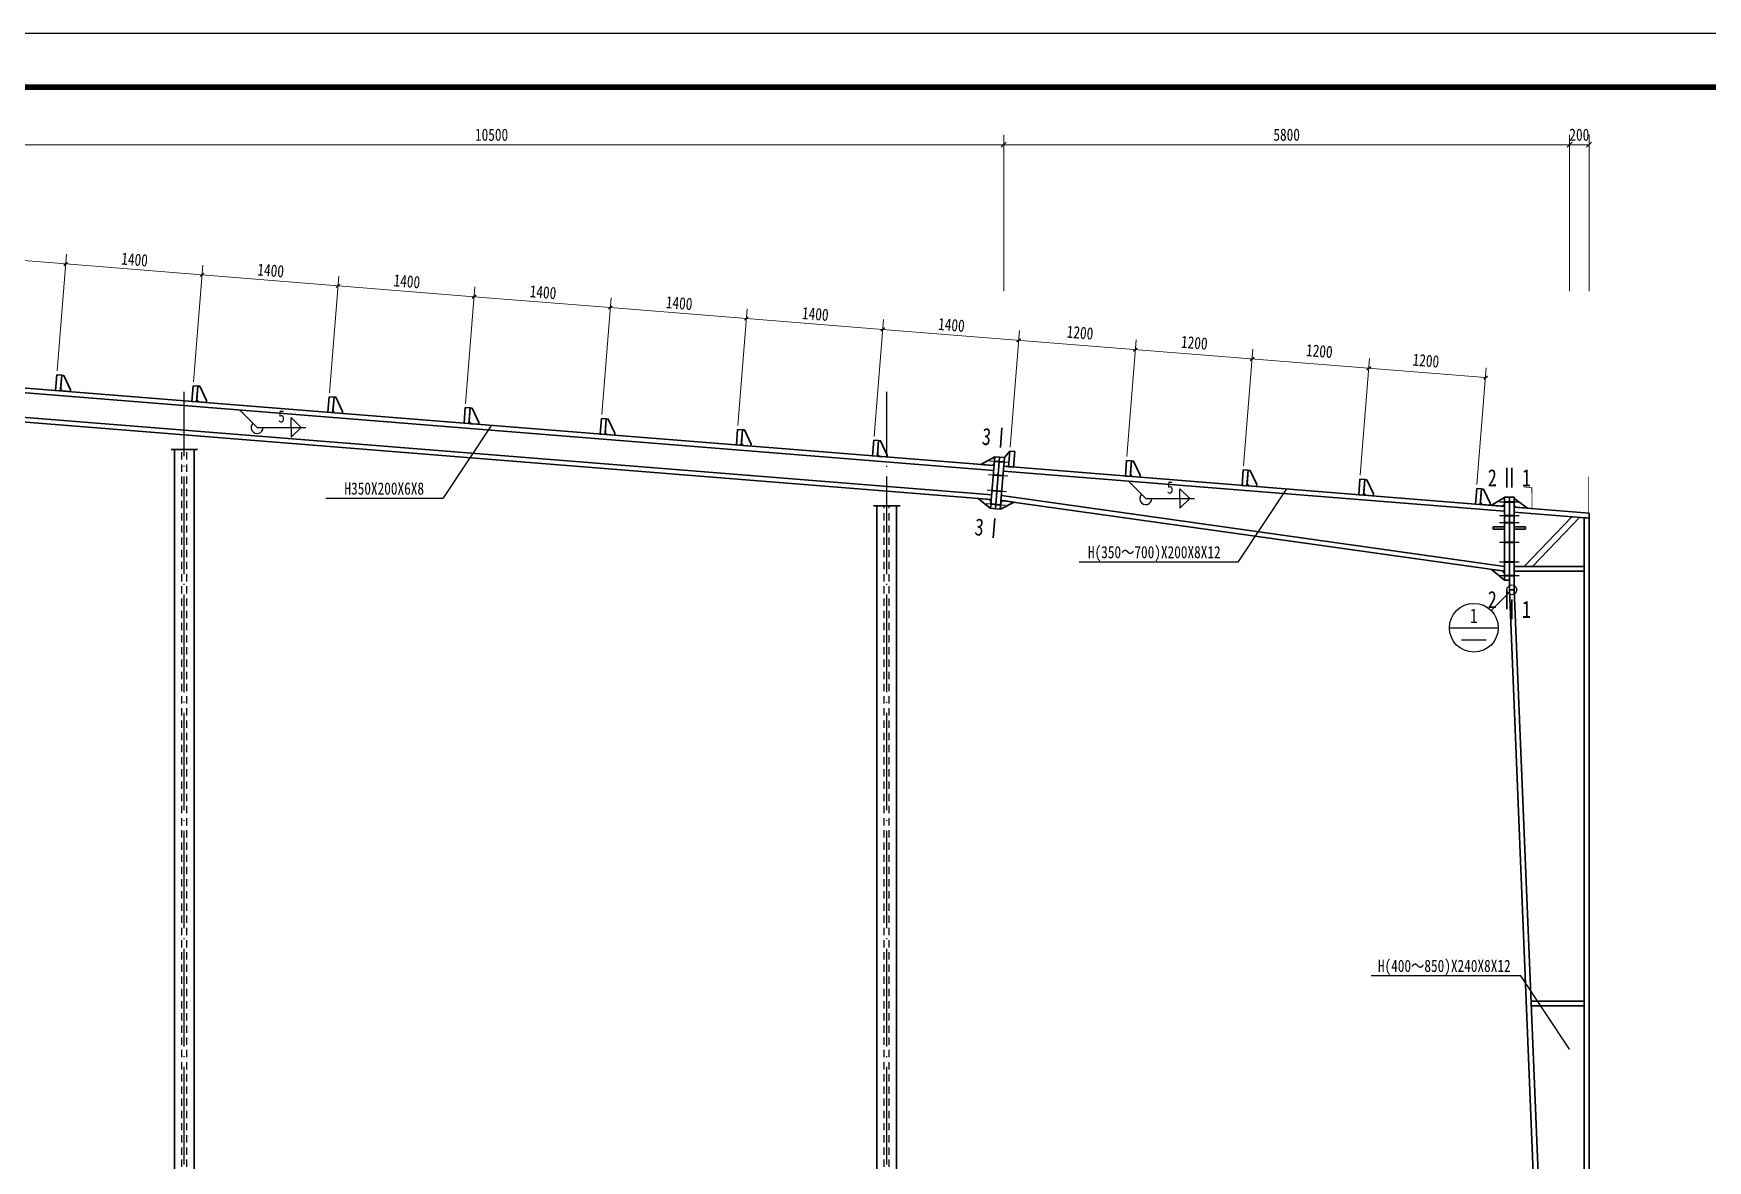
# Model space of a CAD drawing. Extents: x 32461 to 372567, y -698896 to 182569.
# Drawn here: x 135775 to 170094, y -611015 to -587915 of the extents above; entities that cross this region are included whole.
import ezdxf
from ezdxf.enums import TextEntityAlignment as Align

# ---------------------------------------------------------------- set-up
doc = ezdxf.new("R2010")
doc.units = 0
doc.header["$LTSCALE"] = 1000
doc.header["$MEASUREMENT"] = 0
doc.linetypes.add('4', pattern=[5, 1.5, -1, 1.5, -1])
doc.linetypes.add('DOTE', pattern=[2.42, 2, -0.2, 0.02, -0.2])
for name, color, linetype in [('DOTE', 252, 'CONTINUOUS'), ('PUB_TITLE', 4, 'CONTINUOUS'), ('REIN', 1, 'CONTINUOUS'), ('门窗', 3, '4')]:
    doc.layers.add(name, color=color, linetype=linetype)
for name, color, linetype, lineweight in [('墙线__粗线', 7, 'CONTINUOUS', 25), ('字符串标注', 9, 'CONTINUOUS', 25), ('尺寸标注', 2, 'CONTINUOUS', 35), ('层10', 7, 'CONTINUOUS', 35), ('层114', 2, 'CONTINUOUS', 25), ('层14', 2, 'CONTINUOUS', 35), ('柱子', 3, 'CONTINUOUS', 35), ('焊缝标注', 9, 'CONTINUOUS', 25), ('索引符号标注', 9, 'CONTINUOUS', 25)]:
    doc.layers.add(name, color=color, linetype=linetype, lineweight=lineweight)
doc.styles.add('宋体', font='')
doc.styles.get('宋体').set_extended_font_data('SimSun')

# ---------------------------------------------------------------- blocks, each defined once
blk = doc.blocks.new('BuiltIn_8')
at = {"layer": '层14'}
for p, q in [((592.87, 510.38, 2), (607.22, 510.38, 2)), ((592.87, 509.38, 2), (592.87, 510.38, 2)), ((607.22, 509.38, 2), (592.87, 509.38, 2)), ((607.22, 510.38, 2), (607.22, 509.38, 2))]:
    blk.add_line(p, q, dxfattribs=at)
blk = doc.blocks.new('BuiltIn_9')
at = {"layer": '层14'}
for p, q in [((588.18, 522.89, 2), (590.87, 524.47, 2)), ((590.47, 522.7, 2), (588.18, 522.89, 2)), ((590.87, 523.07, 2), (590.47, 522.7, 2)), ((590.87, 524.47, 2), (590.87, 523.07, 2))]:
    blk.add_line(p, q, dxfattribs=at)
blk = doc.blocks.new('BuiltIn_10')
at = {"layer": '层14'}
for p, q in [((592.87, 522.91, 2), (592.87, 524.31, 2)), ((592.87, 524.31, 2), (595.56, 522.3, 2)), ((593.27, 522.48, 2), (592.87, 522.91, 2)), ((595.56, 522.3, 2), (593.27, 522.48, 2))]:
    blk.add_line(p, q, dxfattribs=at)
blk = doc.blocks.new('BuiltIn_11')
at = {"layer": '层14'}
for p, q in [((590.87, 507.57, 2), (588.2, 509.75, 2)), ((588.2, 509.75, 2), (590.48, 509.43, 2)), ((590.48, 509.43, 2), (590.87, 508.97, 2)), ((590.87, 508.97, 2), (590.87, 507.57, 2))]:
    blk.add_line(p, q, dxfattribs=at)
blk = doc.blocks.new('BuiltIn_12')
at = {"layer": '层14'}
for p, q in [((590.87, 518.47, 2), (588.57, 518.47, 2)), ((588.57, 518.47, 2), (588.57, 517.97, 2)), ((590.87, 517.97, 2), (590.87, 518.47, 2)), ((588.57, 517.97, 2), (590.87, 517.97, 2))]:
    blk.add_line(p, q, dxfattribs=at)
blk = doc.blocks.new('BuiltIn_13')
at = {"layer": '层14'}
for p, q in [((592.87, 518.47, 2), (595.17, 518.47, 2)), ((592.87, 517.97, 2), (592.87, 518.47, 2)), ((595.17, 518.47, 2), (595.17, 517.97, 2)), ((595.17, 517.97, 2), (592.87, 517.97, 2))]:
    blk.add_line(p, q, dxfattribs=at)
blk = doc.blocks.new('BuiltIn_18')
at = {"layer": '层14'}
for p, q in [((483.53, 531.26, 2), (486.37, 532.84, 2)), ((486.37, 532.84, 2), (486.26, 531.44, 2)), ((485.83, 531.08, 2), (483.53, 531.26, 2)), ((486.26, 531.44, 2), (485.83, 531.08, 2))]:
    blk.add_line(p, q, dxfattribs=at)
blk = doc.blocks.new('BuiltIn_19')
at = {"layer": '层14'}
for p, q in [((485.52, 522.27, 2), (482.98, 524.28, 2)), ((482.98, 524.28, 2), (485.27, 524.1, 2)), ((485.27, 524.1, 2), (485.63, 523.67, 2)), ((485.63, 523.67, 2), (485.52, 522.27, 2))]:
    blk.add_line(p, q, dxfattribs=at)
blk = doc.blocks.new('BuiltIn_21')
at = {"layer": '层14'}
for p, q in [((490.33, 523.53, 2), (487.52, 522.11, 2)), ((487.52, 522.11, 2), (487.63, 523.51, 2)), ((487.63, 523.51, 2), (488.06, 523.85, 2)), ((488.06, 523.85, 2), (490.33, 523.53, 2))]:
    blk.add_line(p, q, dxfattribs=at)
blk = doc.blocks.new('BuiltIn_43')
at = {"layer": '层114', "color": 2, "linetype": 'Continuous', "lineweight": 25}
blk.add_line((589.87, 523.57, 2), (593.87, 523.57, 2), dxfattribs=at)
at = {"layer": '层114', "color": 1, "linetype": 'Continuous', "lineweight": 40}
blk.add_line((590.87, 523.57, 2), (592.87, 523.57, 2), dxfattribs=at)
blk = doc.blocks.new('BuiltIn_44')
at = {"layer": '层114', "color": 2, "linetype": 'Continuous', "lineweight": 25}
blk.add_line((589.87, 520.77, 2), (593.87, 520.77, 2), dxfattribs=at)
at = {"layer": '层114', "color": 1, "linetype": 'Continuous', "lineweight": 40}
blk.add_line((590.87, 520.77, 2), (592.87, 520.77, 2), dxfattribs=at)
blk = doc.blocks.new('BuiltIn_45')
at = {"layer": '层114', "color": 2, "linetype": 'Continuous', "lineweight": 25}
blk.add_line((589.87, 519.37, 2), (593.87, 519.37, 2), dxfattribs=at)
at = {"layer": '层114', "color": 1, "linetype": 'Continuous', "lineweight": 40}
blk.add_line((590.87, 519.37, 2), (592.87, 519.37, 2), dxfattribs=at)
blk = doc.blocks.new('BuiltIn_46')
at = {"layer": '层114', "color": 2, "linetype": 'Continuous', "lineweight": 25}
blk.add_line((589.87, 508.47, 2), (593.87, 508.47, 2), dxfattribs=at)
at = {"layer": '层114', "color": 1, "linetype": 'Continuous', "lineweight": 40}
blk.add_line((590.87, 508.47, 2), (592.87, 508.47, 2), dxfattribs=at)
blk = doc.blocks.new('BuiltIn_47')
at = {"layer": '层114', "color": 2, "linetype": 'Continuous', "lineweight": 25}
blk.add_line((589.87, 511.28, 2), (593.87, 511.28, 2), dxfattribs=at)
at = {"layer": '层114', "color": 1, "linetype": 'Continuous', "lineweight": 40}
blk.add_line((590.87, 511.28, 2), (592.87, 511.28, 2), dxfattribs=at)
blk = doc.blocks.new('BuiltIn_48')
at = {"layer": '层114', "color": 2, "linetype": 'Continuous', "lineweight": 25}
blk.add_line((589.87, 515.33, 2), (593.87, 515.33, 2), dxfattribs=at)
at = {"layer": '层114', "color": 1, "linetype": 'Continuous', "lineweight": 40}
blk.add_line((590.87, 515.33, 2), (592.87, 515.33, 2), dxfattribs=at)
blk = doc.blocks.new('BuiltIn_53')
at = {"layer": '层114', "color": 2, "linetype": 'Continuous', "lineweight": 25}
blk.add_line((485.3, 532.02, 2), (489.29, 531.7, 2), dxfattribs=at)
at = {"layer": '层114', "color": 1, "linetype": 'Continuous', "lineweight": 40}
blk.add_line((486.3, 531.94, 2), (488.29, 531.78, 2), dxfattribs=at)
blk = doc.blocks.new('BuiltIn_54')
at = {"layer": '层114', "color": 2, "linetype": 'Continuous', "lineweight": 25}
blk.add_line((485.08, 529.23, 2), (489.06, 528.91, 2), dxfattribs=at)
at = {"layer": '层114', "color": 1, "linetype": 'Continuous', "lineweight": 40}
blk.add_line((486.07, 529.15, 2), (488.07, 528.99, 2), dxfattribs=at)
blk = doc.blocks.new('BuiltIn_55')
at = {"layer": '层114', "color": 2, "linetype": 'Continuous', "lineweight": 25}
blk.add_line((484.6, 523.25, 2), (488.59, 522.93, 2), dxfattribs=at)
at = {"layer": '层114', "color": 1, "linetype": 'Continuous', "lineweight": 40}
blk.add_line((485.59, 523.17, 2), (487.59, 523.01, 2), dxfattribs=at)
blk = doc.blocks.new('BuiltIn_56')
at = {"layer": '层114', "color": 2, "linetype": 'Continuous', "lineweight": 25}
blk.add_line((484.82, 526.04, 2), (488.81, 525.72, 2), dxfattribs=at)
at = {"layer": '层114', "color": 1, "linetype": 'Continuous', "lineweight": 40}
blk.add_line((485.82, 525.96, 2), (487.81, 525.8, 2), dxfattribs=at)

msp = doc.modelspace()

# ---------------------------------------------------------------- hatches: boundary and pattern name
at = {"layer": '焊缝标注'}
for points in [[(140007.9, -595634.1), (140067.8, -595715.5), (140089.1, -595694.4), (140007.9, -595634.1)], [(158226.6, -597091.5), (158286.5, -597173), (158307.7, -597151.9), (158226.6, -597091.5)]]:
    msp.add_hatch(color=256, dxfattribs=at).paths.add_polyline_path(points)

# ---------------------------------------------------------------- linework, layer by layer
at = {"layer": 'DOTE', "linetype": 'DOTE'}
for p, q in [((138866.2, -620776, -988), (138866.2, -595257.2, -1976)), ((153266.2, -620776, -988), (153266.2, -595257.2, -1976))]:
    msp.add_line(p, q, dxfattribs=at)
at = {"layer": 'PUB_TITLE'}
msp.add_lwpolyline([(74273.1, -634115.1), (188783.1, -634115.1), (188783.1, -587915.1), (74273.1, -587915.1)], close=True, dxfattribs=at)
at = {"layer": 'PUB_TITLE', "const_width": 110}
msp.add_lwpolyline([(77023.1, -633015.1), (187683.1, -633015.1), (187683.1, -589015.1), (77023.1, -589015.1)], close=True, dxfattribs=at)
at = {"layer": 'REIN', "const_width": 15, "elevation": -2174}
msp.add_lwpolyline([(167658.7, -596999.4), (167658.7, -597738.9), (167558.7, -597738.9), (166494.8, -597652.7), (166492.8, -597225.9), (166322.9, -597208.9)], dxfattribs=at)
at = {"layer": '墙线__粗线'}
msp.add_circle((166081.7, -599317.7, -988), 100, dxfattribs=at)
at = {"layer": '字符串标注'}
for p, q in [((145166.2, -595946.4, -988), (144166.2, -597446.4, -988)), ((144166.2, -597446.4, -988), (141766.2, -597446.4, -988)), ((161466.2, -597250.4, -988), (160466.2, -598750.4, -988)), ((160466.2, -598750.4, -988), (157211, -598750.4, -988)), ((166266.2, -607230.4, -988), (163198.1, -607230.4, -988)), ((167266.2, -608730.4, -988), (166266.2, -607230.4, -988))]:
    msp.add_line(p, q, dxfattribs=at)
at = {"layer": '字符串标注', "linetype": 'Continuous', "const_width": 10}
for points in [[(145171.2, -595946.4, 1), (145161.2, -595946.4, 1)], [(161471.2, -597250.4, 1), (161461.2, -597250.4, 1)], [(167271.2, -608730.4, 1), (167261.2, -608730.4, 1)]]:
    msp.add_lwpolyline(points, format="xyb", close=True, dxfattribs=at)
at = {"layer": '尺寸标注', "lineweight": 9}
for p, q in [((134666.2, -590194.1, -988), (155666.2, -590194.1, -988)), ((155666.2, -593193.3, -988), (155666.2, -589994.1, -988)), ((155666.2, -590194.1, -988), (167266.2, -590194.1, -988)), ((167266.2, -593193.3, -988), (167266.2, -589994.1, -988)), ((167266.2, -590194.1, -988), (167666.2, -590194.1, -988)), ((167666.2, -593193.3, -988), (167666.2, -589994.1, -988))]:
    msp.add_line(p, q, dxfattribs=at)
at = {"layer": '尺寸标注', "lineweight": 35}
for p, q in [((155616.2, -590244.1, -988), (155716.2, -590144.1, -988)), ((167216.2, -590244.1, -988), (167316.2, -590144.1, -988)), ((167616.2, -590244.1, -988), (167716.2, -590144.1, -988))]:
    msp.add_line(p, q, dxfattribs=at)
at = {"layer": '尺寸标注', "color": 9, "lineweight": 9}
for p, q in [((133645.5, -592416.4, -988), (136436.6, -592639.7, -988)), ((136261.1, -594832.7, -988), (136452.5, -592440.4, -988)), ((136261.1, -594832.7, -988), (136452.5, -592440.4, -988)), ((136436.6, -592639.7, -988), (139227.7, -592863, -988)), ((139052.2, -595056, -988), (139243.6, -592663.6, -988)), ((139052.2, -595056, -988), (139243.6, -592663.6, -988)), ((139227.7, -592863, -988), (142018.7, -593086.3, -988)), ((141843.3, -595279.3, -988), (142034.7, -592886.9, -988)), ((141843.3, -595279.3, -988), (142034.7, -592886.9, -988)), ((142018.7, -593086.3, -988), (144809.8, -593309.6, -988)), ((144634.4, -595502.6, -988), (144825.8, -593110.2, -988)), ((144634.4, -595502.6, -988), (144825.8, -593110.2, -988)), ((144809.8, -593309.6, -988), (147600.9, -593532.9, -988)), ((147425.5, -595725.8, -988), (147616.9, -593333.5, -988)), ((147425.5, -595725.8, -988), (147616.9, -593333.5, -988)), ((147600.9, -593532.9, -988), (150392, -593756.1, -988)), ((150216.6, -595949.1, -988), (150407.9, -593556.8, -988)), ((150216.6, -595949.1, -988), (150407.9, -593556.8, -988)), ((150392, -593756.1, -988), (153183.1, -593979.4, -988)), ((153007.6, -596172.4, -988), (153199, -593780.1, -988)), ((153007.6, -596172.4, -988), (153199, -593780.1, -988)), ((153183.1, -593979.4, -988), (165543.6, -594968.3, -988)), ((155798.7, -596395.7, -988), (155990.1, -594003.3, -988)), ((155798.7, -596395.7, -988), (155990.1, -594003.3, -988)), ((158191.1, -596587.1, -988), (158382.5, -594194.7, -988)), ((160583.4, -596778.5, -988), (160774.8, -594386.1, -988)), ((162975.8, -596969.9, -988), (163167.2, -594577.5, -988)), ((165368.2, -597161.3, -988), (165559.5, -594768.9, -988))]:
    msp.add_line(p, q, dxfattribs=at)
at = {"layer": '尺寸标注', "color": 9}
for p, q in [((136474.6, -592607.3, -988), (136398.5, -592672.1, -988)), ((136474.6, -592607.3, -988), (136398.5, -592672.1, -988)), ((139265.7, -592830.6, -988), (139189.6, -592895.4, -988)), ((139265.7, -592830.6, -988), (139189.6, -592895.4, -988)), ((142056.8, -593053.9, -988), (141980.7, -593118.7, -988)), ((142056.8, -593053.9, -988), (141980.7, -593118.7, -988)), ((144847.9, -593277.1, -988), (144771.8, -593342, -988)), ((144847.9, -593277.1, -988), (144771.8, -593342, -988)), ((147639, -593500.4, -988), (147562.9, -593565.3, -988)), ((147639, -593500.4, -988), (147562.9, -593565.3, -988)), ((150430.1, -593723.7, -988), (150353.9, -593788.6, -988)), ((150430.1, -593723.7, -988), (150353.9, -593788.6, -988)), ((153221.1, -593947, -988), (153145, -594011.8, -988)), ((153221.1, -593947, -988), (153145, -594011.8, -988)), ((156012.2, -594170.3, -988), (155936.1, -594235.1, -988)), ((156012.2, -594170.3, -988), (155936.1, -594235.1, -988)), ((158404.6, -594361.7, -988), (158328.5, -594426.5, -988)), ((158404.6, -594361.7, -988), (158328.5, -594426.5, -988)), ((160796.9, -594553.1, -988), (160720.8, -594617.9, -988)), ((160796.9, -594553.1, -988), (160720.8, -594617.9, -988)), ((163189.3, -594744.4, -988), (163113.2, -594809.3, -988)), ((163189.3, -594744.4, -988), (163113.2, -594809.3, -988)), ((165581.7, -594935.8, -988), (165505.5, -595000.7, -988)), ((165581.7, -594935.8, -988), (165505.5, -595000.7, -988))]:
    msp.add_line(p, q, dxfattribs=at)
at = {"layer": '尺寸标注'}
for p, q in [((136254.8, -594912.5, -988), (136229.2, -595231.4, -988)), ((136354.4, -594920.4, -988), (136254.8, -594912.5, -988)), ((136328.9, -595239.4, -988), (136354.4, -594920.4, -988)), ((136229.2, -595231.4, -988), (136328.9, -595239.4, -988)), ((139045.8, -595135.7, -988), (139020.3, -595454.7, -988)), ((139145.5, -595143.7, -988), (139045.8, -595135.7, -988)), ((139120, -595462.7, -988), (139145.5, -595143.7, -988)), ((141836.9, -595359, -988), (141811.4, -595678, -988)), ((141936.6, -595367, -988), (141836.9, -595359, -988)), ((141911.1, -595686, -988), (141936.6, -595367, -988)), ((139020.3, -595454.7, -988), (139120, -595462.7, -988)), ((141811.4, -595678, -988), (141911.1, -595686, -988)), ((144628, -595582.3, -988), (144602.5, -595901.3, -988)), ((144727.7, -595590.3, -988), (144628, -595582.3, -988)), ((144702.2, -595909.3, -988), (144727.7, -595590.3, -988)), ((144602.5, -595901.3, -988), (144702.2, -595909.3, -988)), ((147419.1, -595805.6, -988), (147393.6, -596124.6, -988)), ((147393.6, -596124.6, -988), (147493.3, -596132.6, -988)), ((147518.8, -595813.6, -988), (147419.1, -595805.6, -988)), ((147493.3, -596132.6, -988), (147518.8, -595813.6, -988)), ((150210.2, -596028.9, -988), (150184.7, -596347.9, -988)), ((150309.9, -596036.9, -988), (150210.2, -596028.9, -988)), ((150284.3, -596355.8, -988), (150309.9, -596036.9, -988)), ((150184.7, -596347.9, -988), (150284.3, -596355.8, -988)), ((153001.3, -596252.2, -988), (152975.7, -596571.2, -988)), ((153100.9, -596260.1, -988), (153001.3, -596252.2, -988)), ((153075.4, -596579.1, -988), (153100.9, -596260.1, -988)), ((152975.7, -596571.2, -988), (153075.4, -596579.1, -988)), ((155792.3, -596475.5, -988), (155766.8, -596794.5, -988)), ((155766.8, -596794.5, -988), (155866.5, -596802.4, -988)), ((155892, -596483.5, -988), (155792.3, -596475.5, -988)), ((155866.5, -596802.4, -988), (155892, -596483.5, -988)), ((158184.7, -596666.8, -988), (158159.2, -596985.8, -988)), ((158284.4, -596674.8, -988), (158184.7, -596666.8, -988)), ((158258.9, -596993.8, -988), (158284.4, -596674.8, -988)), ((158159.2, -596985.8, -988), (158258.9, -596993.8, -988)), ((160577.1, -596858.2, -988), (160551.5, -597177.2, -988)), ((160676.7, -596866.2, -988), (160577.1, -596858.2, -988)), ((160651.2, -597185.2, -988), (160676.7, -596866.2, -988)), ((162969.4, -597049.6, -988), (162943.9, -597368.6, -988)), ((163069.1, -597057.6, -988), (162969.4, -597049.6, -988)), ((163043.6, -597376.6, -988), (163069.1, -597057.6, -988)), ((160551.5, -597177.2, -988), (160651.2, -597185.2, -988)), ((162943.9, -597368.6, -988), (163043.6, -597376.6, -988)), ((165361.8, -597241, -988), (165336.2, -597560, -988)), ((165461.4, -597249, -988), (165361.8, -597241, -988)), ((165435.9, -597568, -988), (165461.4, -597249, -988)), ((165336.2, -597560, -988), (165435.9, -597568, -988))]:
    msp.add_line(p, q, dxfattribs=at)
for points in [[(136531.5, -595215.5), (136528.3, -595255.4), (136368.8, -595242.6), (136332.1, -595199.5), (136354.4, -594920.4), (136394.3, -594923.6)], [(139322.6, -595438.8), (139319.4, -595478.6), (139159.9, -595465.9), (139123.2, -595422.8), (139145.5, -595143.7), (139185.4, -595146.9)], [(142113.6, -595662.1), (142110.5, -595701.9), (141951, -595689.2), (141914.3, -595646.1), (141936.6, -595367), (141976.5, -595370.2)], [(144904.7, -595885.3), (144901.5, -595925.2), (144742, -595912.5), (144705.4, -595869.4), (144727.7, -595590.3), (144767.6, -595593.5)], [(147695.8, -596108.6), (147692.6, -596148.5), (147533.1, -596135.7), (147496.4, -596092.7), (147518.8, -595813.6), (147558.6, -595816.8)], [(150486.9, -596331.9), (150483.7, -596371.8), (150324.2, -596359), (150287.5, -596316), (150309.9, -596036.9), (150349.7, -596040)], [(153278, -596555.2), (153274.8, -596595.1), (153115.3, -596582.3), (153078.6, -596539.3), (153100.9, -596260.1), (153140.8, -596263.3)], [(158461.4, -596969.9), (158458.2, -597009.8), (158298.7, -596997), (158262, -596953.9), (158284.4, -596674.8), (158324.3, -596678)], [(160853.8, -597161.3), (160850.6, -597201.1), (160691.1, -597188.4), (160654.4, -597145.3), (160676.7, -596866.2), (160716.6, -596869.4)], [(163246.1, -597352.7), (163242.9, -597392.5), (163083.4, -597379.8), (163046.8, -597336.7), (163069.1, -597057.6), (163109, -597060.8)], [(165638.5, -597544), (165635.3, -597583.9), (165475.8, -597571.2), (165439.1, -597528.1), (165461.4, -597249), (165501.3, -597252.2)]]:
    msp.add_lwpolyline(points, close=True, dxfattribs=at)
at = {"layer": '尺寸标注', "elevation": -988}
for points in [[(155766.8, -596794.5), (155666.2, -596786.4), (155680.5, -596607)], [(155792.3, -596475.5), (155680.5, -596607)]]:
    msp.add_lwpolyline(points, dxfattribs=at)
at = {"layer": '层10'}
for p, q in [((155628.7, -596000.9, -988), (155596.8, -596399.6, -988)), ((165981.7, -596820.7, -988), (165981.7, -597220.7, -988)), ((166081.7, -596820.7, -988), (166081.7, -597220.7, -988)), ((155448.5, -598253.7, -988), (155480.4, -597855, -988)), ((165981.7, -599717.7, -988), (165981.7, -599317.7, -988)), ((166081.7, -599917.7, -988), (166081.7, -599517.7, -988))]:
    msp.add_line(p, q, dxfattribs=at)
at = {"layer": '层14'}
for p, q in [((155396.7, -597647.6, -988), (155481.2, -596591, -988)), ((155481.2, -596591, -988), (155580.9, -596599, -988)), ((155580.9, -596599, -988), (155496.3, -597655.6, -988)), ((155496.3, -597655.6, -988), (155580.9, -596599, -988)), ((155580.9, -596599, -988), (155680.5, -596607, -988)), ((155680.5, -596607, -988), (155596, -597663.6, -988)), ((165931.7, -599117.7, -988), (165931.7, -597420.7, -988)), ((165931.7, -597420.7, -988), (166031.7, -597420.7, -988)), ((166031.7, -599317.7, -988), (166031.7, -597420.7, -988)), ((166031.7, -597420.7, -988), (166131.7, -597420.7, -988)), ((166031.7, -597420.7, -988), (166031.7, -599117.7, -988)), ((166131.7, -597420.7, -988), (166131.7, -599317.7, -988)), ((155496.3, -597655.6, -988), (155396.7, -597647.6, -988)), ((155596, -597663.6, -988), (155496.3, -597655.6, -988)), ((166131.7, -597623.6, -988), (167666.2, -597746.4, -988)), ((166131.7, -597723.9, -988), (166131.7, -597623.6, -988)), ((167666.2, -597846.7, -988), (166131.7, -597723.9, -988)), ((167666.2, -597746.4, -988), (167666.2, -597846.7, -988)), ((166031.7, -599117.7, -988), (165931.7, -599117.7, -988)), ((166131.7, -599317.7, -988), (166031.7, -599317.7, -988)), ((167566.2, -607746.4, -988), (166477.8, -607746.4, -988)), ((166481.9, -607846.4, -988), (167566.2, -607846.4, -988))]:
    msp.add_line(p, q, dxfattribs=at)
at = {"layer": '层14', "elevation": -988}
for points in [[(167316, -597818.7), (166337.3, -598837.2)], [(167473.5, -597831.3), (166507, -598837.2)]]:
    msp.add_lwpolyline(points, dxfattribs=at)
at = {"layer": '柱子'}
for p, q in [((134857.6, -595222, -988), (155458.9, -596870.1, -988)), ((134865.6, -595122.3, -988), (155466.8, -596770.4, -988)), ((134817.7, -595720.4, -988), (155419, -597368.5, -988)), ((134809.7, -595820.1, -988), (155411, -597468.2, -988)), ((155666.2, -596786.4, -988), (165931.7, -597607.6, -988)), ((155658.2, -596886.1, -988), (165931.7, -597708, -988)), ((155610.4, -597484.2, -988), (165931.7, -598937.7, -988)), ((155618.4, -597384.3, -988), (165931.7, -598836.7, -988)), ((167566.1, -619646.4, -988), (167566.1, -597838.7, -988)), ((167666.2, -597846.7, -988), (167566.1, -597838.7, -988)), ((167666.2, -619646.4, -988), (167666.2, -597846.7, -988)), ((166866.2, -619646.4, -988), (166031.7, -599317.7, -988)), ((166131.7, -599317.7, -988), (166031.7, -599317.7, -988)), ((166966.2, -619646.4, -988), (166131.7, -599317.7, -988))]:
    msp.add_line(p, q, dxfattribs=at)
for points, elevation in [([(139140.9, -596444.6), (138594.7, -596444.6)], -9524.5), ([(138666.2, -619646.4), (138666.2, -596444.6)], -988), ([(139066.2, -619646.4), (139066.2, -596444.6)], -988), ([(153540.9, -597596.6), (152994.7, -597596.6)], -7582.8), ([(153066.2, -619646.4), (153066.2, -597596.6)], -988), ([(153466.2, -619646.4), (153466.2, -597596.6)], -988)]:
    msp.add_lwpolyline(points, dxfattribs=dict(at, elevation=elevation))
at = {"layer": '焊缝标注'}
for p, q in [((140007.9, -595634.1, -988), (140360.5, -595988.6, -988)), ((140360.5, -595988.6, -988), (141360.5, -595988.6, -988)), ((141060.5, -595788.6, -988), (141260.5, -595988.6, -988)), ((141060.5, -595988.6, -988), (141060.5, -595788.6, -988)), ((141060.5, -596188.6, -988), (141260.5, -595988.6, -988)), ((141060.5, -595988.6, -988), (141060.5, -596188.6, -988)), ((158226.6, -597091.5, -988), (158579.2, -597446.1, -988)), ((158579.2, -597446.1, -988), (159579.2, -597446.1, -988)), ((159279.2, -597246.1, -988), (159479.2, -597446.1, -988)), ((159279.2, -597446.1, -988), (159279.2, -597246.1, -988)), ((159279.2, -597646.1, -988), (159479.2, -597446.1, -988)), ((159279.2, -597446.1, -988), (159279.2, -597646.1, -988))]:
    msp.add_line(p, q, dxfattribs=at)
for centre in [(140360.5, -595988.6, -988), (158579.2, -597446.1, -988)]:
    msp.add_arc(centre, 125, 134.8405, 0, dxfattribs=at)
at = {"layer": '索引符号标注'}
for p, q in [((166011, -599388.4, -988), (165657.4, -599742, -988)), ((164803.9, -600095.5, -988), (165803.9, -600095.5, -988)), ((165053.9, -600345.5, -988), (165553.9, -600345.5, -988))]:
    msp.add_line(p, q, dxfattribs=at)
msp.add_circle((165303.9, -600095.5, -988), 500, dxfattribs=at)
at = {"layer": '门窗', "ltscale": 0.1, "elevation": -988}
for points in [[(138816.2, -619646.4), (138816.2, -596444.6)], [(138916.2, -619646.4), (138916.2, -596466.2)], [(153216.2, -619646.4), (153216.2, -597596.6)], [(153316.2, -619646.4), (153316.2, -597596.6)]]:
    msp.add_lwpolyline(points, dxfattribs=at)

# ---------------------------------------------------------------- block references
at = {"layer": '层114', "color": 1, "xscale": 100, "yscale": 100, "zscale": 100}
for name in ['BuiltIn_53', 'BuiltIn_54', 'BuiltIn_56', 'BuiltIn_55', 'BuiltIn_43', 'BuiltIn_44', 'BuiltIn_45', 'BuiltIn_48', 'BuiltIn_47', 'BuiltIn_46']:
    msp.add_blockref(name, (106844.4, -649874.8, -1188), dxfattribs=at)
at = {"layer": '层14', "xscale": 100, "yscale": 100, "zscale": 100}
for name in ['BuiltIn_18', 'BuiltIn_19', 'BuiltIn_21', 'BuiltIn_9', 'BuiltIn_10', 'BuiltIn_12', 'BuiltIn_13', 'BuiltIn_8', 'BuiltIn_11']:
    msp.add_blockref(name, (106844.4, -649874.8, -1188), dxfattribs=at)

# ---------------------------------------------------------------- texts
at = {"layer": '字符串标注', "style": '宋体', "width": 0.8}
for s, p in [('H350X200X6X8', (142966.2, -597441.4, -988)), ('H(350～700)X200X8X12', (158752.7, -598745.4, -988)), ('H(400～850)X240X8X12', (164697.4, -607225.4, -988))]:
    msp.add_text(s, height=250, dxfattribs=at).set_placement(p, align=Align.BOTTOM_CENTER)
at = {"layer": '尺寸标注', "style": '宋体', "width": 0.8}
for s, p in [('10500', (145166.2, -590189.1, -988)), ('5800', (161466.2, -590189.1, -988)), ('200', (167466.2, -590189.1, -988))]:
    msp.add_text(s, height=250, dxfattribs=at).set_placement(p, align=Align.BOTTOM_CENTER)
at = {"layer": '尺寸标注', "color": 9, "style": '宋体', "width": 0.8}
for s, p in [('1400', (137832.5, -592746.4, -988)), ('1400', (140623.6, -592969.7, -988)), ('1400', (143414.7, -593192.9, -988)), ('1400', (146205.8, -593416.2, -988)), ('1400', (148996.9, -593639.5, -988)), ('1400', (151787.9, -593862.8, -988)), ('1400', (154579, -594086.1, -988)), ('1200', (157215.2, -594244.6, -988)), ('1200', (159558.4, -594451.9, -988)), ('1200', (162121.4, -594622.6, -988)), ('1200', (164305.9, -594817.7, -988))]:
    msp.add_text(s, height=250, rotation=355.42611, dxfattribs=at).set_placement(p, align=Align.BOTTOM_CENTER)
at = {"layer": '层10', "style": '宋体', "width": 0.771429}
for p in [(155313.7, -596176.3, -988), (155165.4, -598030.4, -988)]:
    msp.add_text('3', height=350, rotation=355.42657, dxfattribs=at).set_placement(p, align=Align.MIDDLE_CENTER)
for s, p in [('2', (165681.7, -597020.7, -988)), ('1', (166381.7, -597020.7, -988)), ('2', (165681.7, -599517.7, -988)), ('1', (166381.7, -599717.7, -988))]:
    msp.add_text(s, height=350, dxfattribs=at).set_placement(p, align=Align.MIDDLE_CENTER)
at = {"layer": '焊缝标注', "style": '宋体', "width": 0.8}
for p in [(140860.5, -595963.6, -988), (159079.2, -597421.1, -988)]:
    msp.add_text('5', height=250, dxfattribs=at).set_placement(p, align=Align.BOTTOM_CENTER)
at = {"layer": '索引符号标注', "style": '宋体', "width": 0.8}
msp.add_text('1', height=300, dxfattribs=at).set_placement((165303.9, -600090.5, -988), align=Align.BOTTOM_CENTER)

doc.saveas('drawing.dxf')
